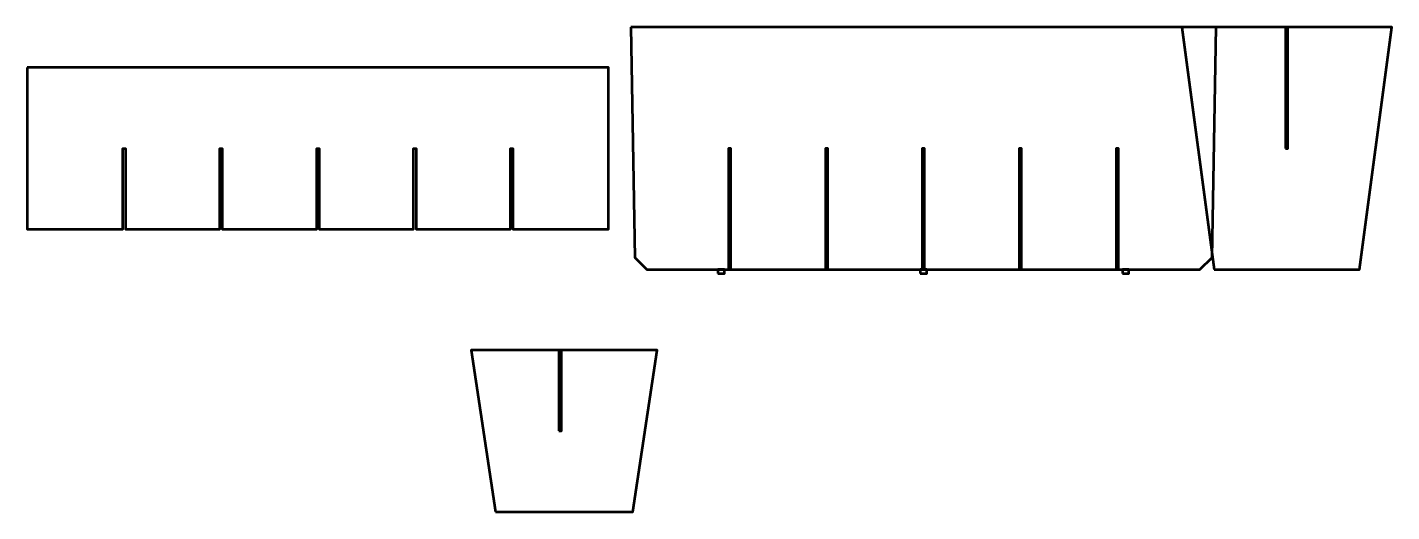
# Model space of a CAD drawing. Header units: centimetres. Extents: x -276 to 74, y -105 to 60.
# Drawn here: x -276 to -107, y -105 to -45 of the extents above; entities that cross this region are included whole.
import ezdxf

# ---------------------------------------------------------------- set-up
doc = ezdxf.new("R2010")
doc.units = ezdxf.units.CM
doc.header["$MEASUREMENT"] = 0
doc.layers.add('Layer 1', color=7, linetype='Continuous')

msp = doc.modelspace()

# ---------------------------------------------------------------- linework, layer by layer
at = {"layer": 'Layer 1', "lineweight": 53}
for points in [[(-120.15, -60), (-119.85, -60), (-119.85, -45), (-120.15, -45), (-120.15, -60)], [(-189.15, -75), (-188.85, -75), (-188.85, -60), (-189.15, -60), (-189.15, -75)], [(-177.15, -75), (-176.85, -75), (-176.85, -60), (-177.15, -60), (-177.15, -75)], [(-165.15, -75), (-164.85, -75), (-164.85, -60), (-165.15, -60), (-165.15, -75)], [(-153.15, -75), (-152.85, -75), (-152.85, -60), (-153.15, -60), (-153.15, -75)], [(-141.15, -75), (-140.85, -75), (-140.85, -60), (-141.15, -60), (-141.15, -75)], [(-190.45, -75.5), (-189.65, -75.5), (-189.65, -75), (-190.45, -75), (-190.45, -75.5)], [(-165.4, -75.5), (-164.6, -75.5), (-164.6, -75), (-165.4, -75), (-165.4, -75.5)], [(-140.35, -75.5), (-139.55, -75.5), (-139.55, -75), (-140.35, -75), (-140.35, -75.5)], [(-210.15, -95), (-209.85, -95), (-209.85, -85), (-210.15, -85), (-210.15, -95)]]:
    msp.add_lwpolyline(points, close=True, dxfattribs=at)
for points, knots in [([(-201.25, -45), (-201.25, -45), (-128.75, -45), (-128.75, -45), (-128.75, -45), (-128.75, -45), (-129.25, -73.5), (-129.25, -73.5), (-129.25, -73.5), (-129.25, -73.5), (-130.75, -75), (-130.75, -75), (-130.75, -75), (-130.75, -75), (-199.25, -75), (-199.25, -75), (-199.25, -75), (-199.25, -75), (-200.75, -73.5), (-200.75, -73.5), (-200.75, -73.5), (-200.75, -73.5), (-201.25, -45), (-201.25, -45)], [0, 0, 0, 0, 0.142857143, 0.142857143, 0.142857143, 0.142857143, 0.285714286, 0.285714286, 0.285714286, 0.285714286, 0.428571429, 0.428571429, 0.428571429, 0.428571429, 0.571428571, 0.571428571, 0.571428571, 0.571428571, 0.714285714, 0.714285714, 0.714285714, 0.714285714, 1, 1, 1, 1]), ([(-129, -75), (-129, -75), (-133, -45), (-133, -45), (-133, -45), (-133, -45), (-107, -45), (-107, -45), (-107, -45), (-107, -45), (-111, -75), (-111, -75), (-111, -75), (-111, -75), (-129, -75), (-129, -75)], [0, 0, 0, 0, 0.2, 0.2, 0.2, 0.2, 0.4, 0.4, 0.4, 0.4, 0.6, 0.6, 0.6, 0.6, 1, 1, 1, 1]), ([(-276, -50), (-276, -50), (-204, -50), (-204, -50), (-204, -50), (-204, -50), (-204, -70), (-204, -70), (-204, -70), (-204, -70), (-215.85, -70), (-215.85, -70), (-215.85, -70), (-215.85, -70), (-215.85, -59.99999), (-215.85, -59.99999), (-215.85, -59.99999), (-215.85, -59.99999), (-216.15, -59.99999), (-216.15, -59.99999), (-216.15, -59.99999), (-216.15, -59.99999), (-216.15, -70), (-216.15, -70), (-216.15, -70), (-216.15, -70), (-227.85, -70), (-227.85, -70), (-227.85, -70), (-227.85, -70), (-227.85, -59.99999), (-227.85, -59.99999), (-227.85, -59.99999), (-227.85, -59.99999), (-228.15, -59.99999), (-228.15, -59.99999), (-228.15, -59.99999), (-228.15, -59.99999), (-228.15, -70), (-228.15, -70), (-228.15, -70), (-228.15, -70), (-239.85, -70), (-239.85, -70), (-239.85, -70), (-239.85, -70), (-239.85, -59.99999), (-239.85, -59.99999), (-239.85, -59.99999), (-239.85, -59.99999), (-240.15, -59.99999), (-240.15, -59.99999), (-240.15, -59.99999), (-240.15, -59.99999), (-240.15, -70), (-240.15, -70), (-240.15, -70), (-240.15, -70), (-251.85, -70), (-251.85, -70), (-251.85, -70), (-251.85, -70), (-251.85, -59.99999), (-251.85, -59.99999), (-251.85, -59.99999), (-251.85, -59.99999), (-252.15, -59.99999), (-252.15, -59.99999), (-252.15, -59.99999), (-252.15, -59.99999), (-252.15, -70), (-252.15, -70), (-252.15, -70), (-252.15, -70), (-263.85, -70), (-263.85, -70), (-263.85, -70), (-263.85, -70), (-263.85, -59.99999), (-263.85, -59.99999), (-263.85, -59.99999), (-263.85, -59.99999), (-264.15, -59.99999), (-264.15, -59.99999), (-264.15, -59.99999), (-264.15, -59.99999), (-264.15, -70), (-264.15, -70), (-264.15, -70), (-264.15, -70), (-276, -70), (-276, -70), (-276, -70), (-276, -70), (-276, -50), (-276, -50)], [0, 0, 0, 0, 0.04, 0.04, 0.04, 0.04, 0.08, 0.08, 0.08, 0.08, 0.12, 0.12, 0.12, 0.12, 0.16, 0.16, 0.16, 0.16, 0.2, 0.2, 0.2, 0.2, 0.24, 0.24, 0.24, 0.24, 0.28, 0.28, 0.28, 0.28, 0.32, 0.32, 0.32, 0.32, 0.36, 0.36, 0.36, 0.36, 0.4, 0.4, 0.4, 0.4, 0.44, 0.44, 0.44, 0.44, 0.48, 0.48, 0.48, 0.48, 0.52, 0.52, 0.52, 0.52, 0.56, 0.56, 0.56, 0.56, 0.6, 0.6, 0.6, 0.6, 0.64, 0.64, 0.64, 0.64, 0.68, 0.68, 0.68, 0.68, 0.72, 0.72, 0.72, 0.72, 0.76, 0.76, 0.76, 0.76, 0.8, 0.8, 0.8, 0.8, 0.84, 0.84, 0.84, 0.84, 0.88, 0.88, 0.88, 0.88, 0.92, 0.92, 0.92, 0.92, 1, 1, 1, 1]), ([(-218, -105), (-218, -105), (-221, -85), (-221, -85), (-221, -85), (-221, -85), (-198, -85), (-198, -85), (-198, -85), (-198, -85), (-201, -105), (-201, -105), (-201, -105), (-201, -105), (-218, -105), (-218, -105)], [0, 0, 0, 0, 0.2, 0.2, 0.2, 0.2, 0.4, 0.4, 0.4, 0.4, 0.6, 0.6, 0.6, 0.6, 1, 1, 1, 1])]:
    msp.add_open_spline(points, degree=3, knots=knots, dxfattribs=at)

doc.saveas('drawing.dxf')
